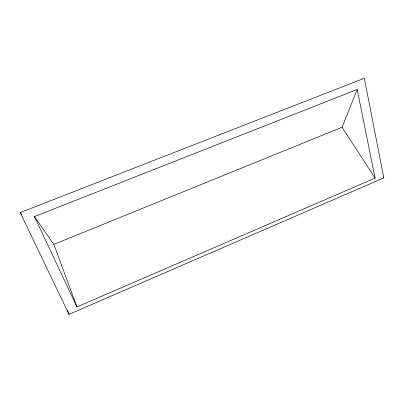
<?xml version="1.0" encoding="UTF-8"?>
<svg xmlns="http://www.w3.org/2000/svg" width="404" height="404" viewBox="0 0 404 404"><rect width="100%" height="100%" fill="white"/><g stroke="black" fill="none" stroke-linecap="round" stroke-linejoin="round"><path stroke-width="0.61" d="M34.436 216.574L53.843 244.375L342.092 127.245L357.186 89.476L34.436 216.574L76.927 306.939L375.079 178.134L357.186 89.476M69.008 314.337L383.8 177.896L364.342 78.235L20.2 212.605L69.008 314.337L67.513 310.206M20.2 212.605L21.69 214.605M383.108 176.841L383.8 177.896M342.092 127.245L375.079 178.134M53.843 244.375L76.927 306.939"/></g></svg>
